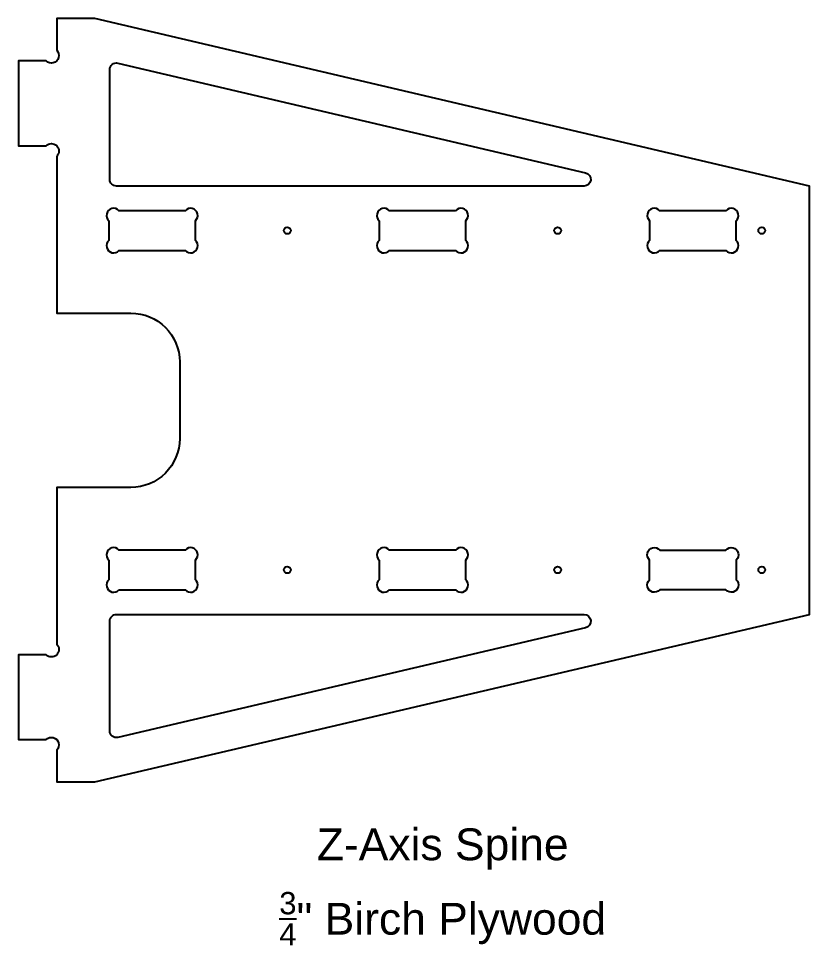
# Model space of a CAD drawing. Header units: millimetres. Extents: x 65 to 2545, y -22 to 553.
# Drawn here: x 1031 to 1404, y 25.1 to 462.2 of the extents above; entities that cross this region are included whole.
import ezdxf

# ---------------------------------------------------------------- set-up
doc = ezdxf.new("R2010")
doc.units = ezdxf.units.MM
doc.header["$MEASUREMENT"] = 0
for name, color, linetype in [('NC-6.35mm 1FL Upcut', 7, 'Continuous'), ('NC-Drill', 6, 'Continuous'), ('Text', 150, 'Continuous')]:
    doc.layers.add(name, color=color, linetype=linetype)

msp = doc.modelspace()

# ---------------------------------------------------------------- linework, layer by layer
at = {"layer": 'NC-6.35mm 1FL Upcut'}
for points in [[(1043.97, 122.18, -1), (1049, 117.15), (1049, 102.18), (1067, 102.18), (1404, 181.18), (1404, 383.18), (1067, 462.18), (1049, 462.18), (1049, 447.21, -1), (1043.97, 442.18), (1031, 442.18), (1031, 402.18), (1043.97, 402.18, -1), (1049, 397.15), (1049, 323.28), (1084, 323.28, -0.414214), (1107, 300.28), (1107, 264.08, -0.414214), (1084, 241.08), (1049, 241.08), (1049, 167.21, -1), (1043.97, 162.18), (1031, 162.18), (1031, 122.18)], [(1077.18, 383.18, -0.414214), (1074, 386.35), (1074, 438.04, -0.483382), (1077.9, 441.13), (1298.41, 389.44, -0.891021), (1297.68, 383.18)], [(1073.61, 366.81), (1073.61, 357.55, 1.057955), (1078.37, 352.79), (1109.63, 352.79, 1.057955), (1114.39, 357.55), (1114.39, 366.81, 1.057955), (1109.63, 371.57), (1078.37, 371.57, 1.057955)], [(1237.13, 371.57), (1205.87, 371.57, 1.057955), (1201.11, 366.81), (1201.11, 357.55, 1.057955), (1205.87, 352.79), (1237.13, 352.79, 1.057955), (1241.89, 357.55), (1241.89, 366.81, 1.057955)], [(1364.63, 371.57), (1333.37, 371.57, 1.057955), (1328.61, 366.81), (1328.61, 357.55, 1.057955), (1333.37, 352.79), (1364.63, 352.79, 1.057955), (1369.39, 357.55), (1369.39, 366.81, 1.057955)], [(1078.37, 192.79), (1109.63, 192.79, 1.057955), (1114.39, 197.55), (1114.39, 206.81, 1.057955), (1109.63, 211.57), (1078.37, 211.57, 1.057955), (1073.61, 206.81), (1073.61, 197.55, 1.057955)], [(1205.87, 192.79), (1237.13, 192.79, 1.057955), (1241.89, 197.55), (1241.89, 206.81, 1.057955), (1237.13, 211.57), (1205.87, 211.57, 1.057955), (1201.11, 206.81), (1201.11, 197.55, 1.057955)], [(1364.63, 211.57, -1.057955), (1369.39, 206.81), (1369.39, 197.55, -1.057955), (1364.63, 192.79), (1333.37, 192.79, -1.057955), (1328.61, 197.55), (1328.61, 206.81, -1.057955), (1333.37, 211.57)], [(1077.9, 123.22, -0.483382), (1074, 126.31), (1074, 178, -0.414214), (1077.18, 181.18), (1297.68, 181.18, -0.891021), (1298.41, 174.91)]]:
    msp.add_lwpolyline(points, format="xyb", close=True, dxfattribs=at)
at = {"layer": 'NC-Drill'}
for centre in [(1157.75, 362.18), (1285.25, 362.18), (1381.5, 362.18), (1157.75, 202.18), (1285.25, 202.18), (1381.5, 202.18)]:
    msp.add_circle(centre, 1.59, dxfattribs=at)

# ---------------------------------------------------------------- texts
at = {"layer": 'Text', "linetype": 'Continuous', "char_height": 15, "attachment_point": 2}
for s, insert in [('{\\fArial|b0|i0|c0|p34;Z-Axis Spine}', (1231.03, 80.3)), ('\\A1;{\\fArial|b0|i0|c0|p34;\\H0.7x;\\S3/4;\\H1.4286x;" Birch Plywood}', (1231.03, 50.3))]:
    msp.add_mtext_dynamic_manual_height_columns(s, width=447.9786, gutter_width=1, heights=[0], dxfattribs=dict(at, insert=insert))

doc.saveas('drawing.dxf')
